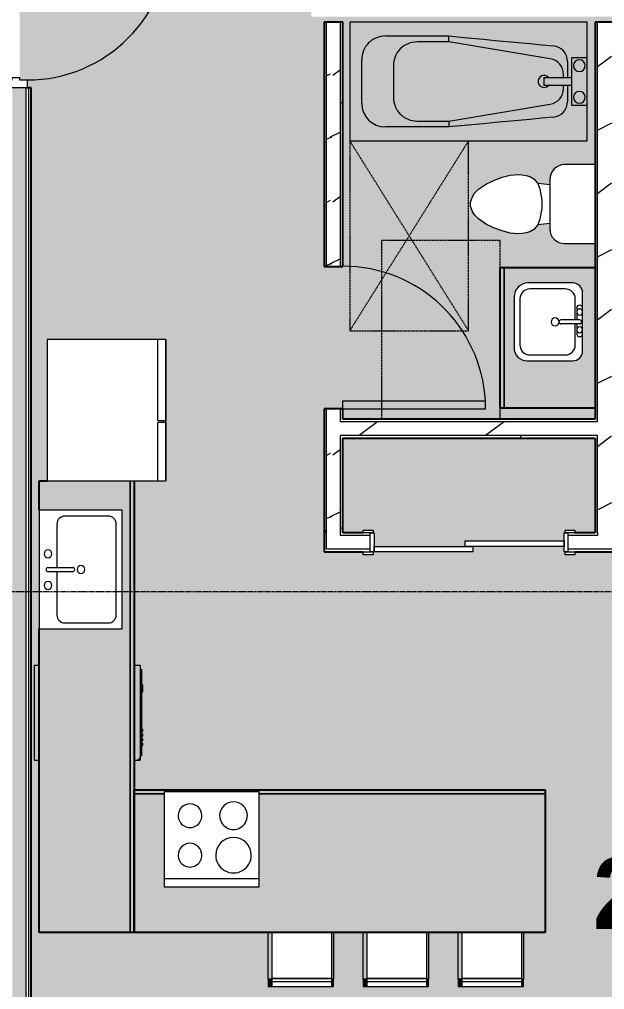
# Model space of a CAD drawing. Header units: inches. Extents: x -4501 to -113, y 9396 to 12816.
# Drawn here: x -2445.9 to -2298, y 11434.1 to 11679.3 of the extents above; entities that cross this region are included whole.
import ezdxf

# ---------------------------------------------------------------- set-up
doc = ezdxf.new("R2010")
doc.units = ezdxf.units.IN
doc.header["$MEASUREMENT"] = 0
doc.linetypes.add('Grid Line 1_2_', pattern=[0.875, 0.5, -0.125, 0.125, -0.125])
doc.linetypes.add('Hidden 1_8_', pattern=[0.1875, 0.125, -0.0625])
for name, color, linetype, lineweight in [('0-1', 7, 'Continuous', 5), ('0-3', 7, 'Continuous', 9), ('A-AREA-IDEN', 2, 'Continuous', 9), ('A-AREA-PATT-5', 254, 'Continuous', 9), ('A-DETL-HDLN-1', 7, 'Hidden 1_8_', 9), ('A-DOOR', 31, 'Continuous', 9), ('A-DOOR-3', 7, 'Continuous', 9), ('A-DOOR-4', 90, 'Continuous', 13), ('A-DOOR-6', 31, 'Continuous', 13), ('A-DOOR-FRAM', 31, 'Continuous', 13), ('A-DOOR-FRAM-2', 90, 'Continuous', 13), ('A-WALL', 113, 'Continuous', 9), ('A-WALL-3', 250, 'Continuous', 25), ('A-WALL-4', 7, 'Continuous', 9), ('A-WALL-PATT-1', 7, 'Continuous', 9), ('A-WALL-PATT-2', 8, 'Continuous', 9), ('A-WALL-PATT-3', 111, 'Continuous', 9), ('I-FURN-2', 7, 'Continuous', 9), ('I-FURN-3', 254, 'Continuous', 9), ('I-WALL-1', 2, 'Continuous', 25), ('P-SANR-FIXT-1', 7, 'Continuous', 9), ('P-SANR-FIXT-3', 8, 'Continuous', 9), ('Q-CASE-1', 254, 'Continuous', 9), ('Q-CASE-2', 250, 'Continuous', 25), ('Q-CASE-3', 7, 'Continuous', 9), ('Q-SPCQ-1', 7, 'Continuous', 9), ('Q-SPCQ-2', 8, 'Continuous', 9), ('S-GRID-1', 1, 'Grid Line 1_2_', 9)]:
    doc.layers.add(name, color=color, linetype=linetype, lineweight=lineweight)
doc.styles.add('Century Gothic_B', font='GOTHICB.TTF', dxfattribs={"height": 18})
pattern_1 = [(0, (0, 0), (61.44, 15.36), [2.534, -43.546, 2.534, -43.546, -245.76]), (0, (0, 0), (61.44, 15.36), [-92.16, 2.534, -89.626, 2.534, -43.546, -107.52]), (0, (0, 0), (61.44, 15.36), [-230.4, 2.534, -28.186, 2.534, -74.266]), (120, (23.04, 7.68), (-44.02215, 45.5286), [2.534, -43.546, 2.534, -43.546, -245.76]), (120, (23.04, 7.68), (-44.02215, 45.5286), [-92.16, 2.534, -89.626, 2.534, -43.546, -107.52]), (120, (23.04, 7.68), (-44.02215, 45.5286), [-230.4, 2.534, -28.186, 2.534, -74.266]), (240, (30.72, 38.4), (-17.41785, -60.8886), [2.534, -43.546, 2.534, -43.546, -245.76]), (240, (30.72, 38.4), (-17.41785, -60.8886), [-92.16, 2.534, -89.626, 2.534, -43.546, -107.52]), (240, (30.72, 38.4), (-17.41785, -60.8886), [-230.4, 2.534, -28.186, 2.534, -74.266])]
pattern_2 = [(216.87, (12.795, 31.987), (95.9612857, 63.9749714), [15.994, -143.942]), (206.565, (31.987, 22.391), (-31.986981, -31.986924), [35.763, -35.763]), (198.435, (31.987, 6.397), (-63.974746, -31.987128), [20.231, -80.922])]

# ---------------------------------------------------------------- blocks, each defined once
blk = doc.blocks.new('Single-Flush - 36_ x 84_-1372839-FLOOR PLAN - 1ST FLOOR')
at = {"layer": 'A-DOOR-3'}
blk.add_arc((18, 2.37), 36.07, 93.1789, 180, dxfattribs=at)
at = {"layer": 'A-DOOR-4'}
for p, q in [((16, 2.37), (16, 38.39)), ((18, 38.39), (16, 38.39)), ((18, 2.37), (18, 38.39)), ((18, 2.37), (16, 2.37))]:
    blk.add_line(p, q, dxfattribs=at)
blk = doc.blocks.new('OD_CW_Base Cabinet - OD_CW_Base Cabinet-1413929-FLOOR PLAN - 1ST FLOOR')
at = {"layer": 'Q-CASE-1'}
for points in [[(96.32, 11), (104.6, 11), (104.6, 12), (0.74, 12), (0.74, 11), (8.36, 11), (8.36, 11.5), (32.36, 11.5), (32.36, 11), (38.04, 11)], [(0.74, -24), (104.6, -24), (104.6, 11), (32.36, 11), (32.36, -12.5), (8.36, -12.5), (8.36, 11), (0.74, 11), (0.74, -0.99)]]:
    blk.add_hatch(color=256, dxfattribs=at).paths.add_polyline_path(points, flags=0)
at = {"layer": 'Q-CASE-2'}
for p, q in [((0.74, -24), (0.74, 12)), ((0.74, 12), (104.6, 12)), ((104.6, 12), (104.6, -24)), ((104.6, -24), (0.74, -24))]:
    blk.add_line(p, q, dxfattribs=at)
at = {"layer": 'Q-CASE-3'}
for p, q in [((0.74, 11), (0.74, 12)), ((0.74, 12), (104.6, 12)), ((8.36, 11), (0.74, 11)), ((0.74, -24), (0.74, 11)), ((0.74, 11), (8.36, 11)), ((104.6, 11), (32.36, 11)), ((32.36, 11), (104.6, 11)), ((104.6, 12), (104.6, 11)), ((104.6, 11), (104.6, -24)), ((104.6, -24), (0.74, -24))]:
    blk.add_line(p, q, dxfattribs=at)
blk = doc.blocks.new('Bar_Stool_6722_1_ - Bar_Stool_6722_1_-1229311-FLOOR PLAN - 1ST FLOOR')
at = {"layer": 'I-FURN-3'}
for points in [[(1, 1.78), (1, 13.66), (0, 13.66), (0, 1.78)], [(16.5, 1.78), (16.5, 13.66), (16, 13.66), (16, 1.78)], [(0, 0.98), (1, 0.98), (1, 1.78), (0, 1.78), (0, 1.24)], [(1, 0), (1, 0.98), (0, 0.92), (0, 0)], [(16, 0.98), (16.5, 0.98), (16.5, 1.78), (16, 1.73), (16, 1.24)], [(16, 0), (16.5, 0), (16.5, 0.98), (16, 0.94), (16, 0.3)]]:
    blk.add_hatch(color=256, dxfattribs=at).paths.add_polyline_path(points, flags=0)
at = {"layer": 'I-FURN-2'}
for p, q in [((0, 1.78), (0, 13.66)), ((1, 2.03), (1, 13.66)), ((16, 13.66), (16, 2.03)), ((16.5, 13.66), (16.5, 1.78)), ((1, 1.78), (0, 1.78)), ((0, 1.78), (0, 0.98)), ((1, 0.98), (0, 0.98)), ((0, 0.98), (0, 0)), ((1, 1.91), (1, 2.03)), ((16, 2.03), (1, 2.03)), ((1, 1.24), (1, 1.91)), ((16, 1.91), (1, 1.91)), ((1, 0), (1, 1.24)), ((1, 1.24), (16, 1.24)), ((16, 2.03), (16, 1.91)), ((16, 1.91), (16, 1.24)), ((16.5, 1.78), (16, 1.78)), ((16, 1.24), (16, 0)), ((16.5, 0.98), (16, 0.98)), ((16.5, 0.98), (16.5, 1.78)), ((16.5, 0), (16.5, 0.98)), ((0, 0), (1, 0)), ((1, 0), (16, 0)), ((16, 0), (16.5, 0))]:
    blk.add_line(p, q, dxfattribs=at)
blk = doc.blocks.new('Sink Kitchen-Single - 30_ x 21_-366345-FLOOR PLAN - 1ST FLOOR')
at = {"layer": 'P-SANR-FIXT-1'}
for p, q in [((15.62, 10.59), (-14.38, 10.59)), ((-14.38, 10.59), (-14.38, -10.41)), ((15.62, -10.41), (15.62, 10.59)), ((0.12, 8.34), (0.12, 2.09)), ((1.12, 8.34), (1.12, 2.09)), ((0.12, 6.09), (-10.88, 6.09)), ((12.12, 6.09), (1.12, 6.09)), ((-12.88, 4.09), (-12.88, -6.91)), ((14.12, -6.91), (14.12, 4.09)), ((-10.88, -8.91), (12.12, -8.91)), ((-14.38, -10.41), (15.62, -10.41))]:
    blk.add_line(p, q, dxfattribs=at)
for centre, radius, start, end in [((-3.38, 8.34), 1, 360, 180), ((-3.38, 8.34), 1, 180, 0), ((0.62, 8.34), 0.5, 360, 180), ((4.62, 8.34), 1, 360, 180), ((4.62, 8.34), 1, 180, 360), ((-10.88, 4.09), 2, 90, 180), ((12.12, 4.09), 2, 360, 90), ((0.62, 0), 1, 360, 180), ((0.62, 2.09), 0.5, 180, 0), ((0.62, 0), 1, 180, 0), ((-10.88, -6.91), 2, 180, 270), ((12.12, -6.91), 2, 270, 0)]:
    blk.add_arc(centre, radius, start, end, dxfattribs=at)
blk = doc.blocks.new('Refrigerator_-_Side-by-Side_6047 - 36_ X 30_-345559-FLOOR PLAN - 1ST FLOOR')
at = {"layer": 'Q-SPCQ-1'}
for p, q in [((17.87, 14.42), (-17.88, 14.42)), ((-17.88, 14.42), (-17.88, -15.58)), ((17.87, -15.58), (17.87, 14.42)), ((-17.88, -13.58), (-3.13, -13.58)), ((-17.88, -13.58), (-17.88, -15.58)), ((-3.13, -15.58), (-3.13, -13.58)), ((-2.63, -13.58), (17.87, -13.58)), ((-2.63, -13.58), (-2.63, -15.58)), ((17.87, -15.58), (17.87, -13.58)), ((-17.88, -15.58), (17.87, -15.58)), ((-3.13, -15.58), (-17.88, -15.58)), ((17.87, -15.58), (-2.63, -15.58))]:
    blk.add_line(p, q, dxfattribs=at)
blk = doc.blocks.new('Range - 24_ x 24_-1352610-FLOOR PLAN - 1ST FLOOR')
at = {"layer": 'Q-SPCQ-1'}
for p, q in [((24, 24), (0, 24)), ((0, 24), (0, 0)), ((24, 0), (24, 24)), ((0, 22), (24, 22)), ((0, 0), (24, 0))]:
    blk.add_line(p, q, dxfattribs=at)
for centre, radius, start, end in [((6.5, 16), 4.5, 360, 180), ((17.5, 16), 3, 360, 180), ((6.5, 16), 4.5, 180, 0), ((17.5, 16), 3, 180, 0), ((6.5, 6), 3.5, 360, 180), ((17.5, 6), 3, 360, 180), ((6.5, 6), 3.5, 180, 0), ((17.5, 6), 3, 180, 0)]:
    blk.add_arc(centre, radius, start, end, dxfattribs=at)
blk = doc.blocks.new('OD_CW_Base Cabinet - OD_CW_Base Cabinet-1441735-FLOOR PLAN - 1ST FLOOR')
at = {"layer": 'Q-CASE-1'}
for points in [[(114.87, -1), (114.87, 0), (0.74, 0), (0.74, -1), (91.86, -1)], [(114.87, -24), (114.87, -1), (0.74, -1), (0.74, -24), (8.17, -24), (8.17, -3), (38.17, -3), (38.17, -24), (48.8, -24)]]:
    blk.add_hatch(color=256, dxfattribs=at).paths.add_polyline_path(points, flags=0)
at = {"layer": 'Q-CASE-2'}
for p, q in [((0.74, 0), (114.87, 0)), ((114.87, 0), (114.87, -24)), ((0.74, -24), (0.74, -22)), ((8.17, -24), (0.74, -24)), ((114.87, -24), (38.17, -24))]:
    blk.add_line(p, q, dxfattribs=at)
at = {"layer": 'Q-CASE-3'}
for p, q in [((0.74, 0), (114.87, 0)), ((114.87, -1), (0.74, -1)), ((0.74, -1), (114.87, -1)), ((114.87, 0), (114.87, -1)), ((114.87, -1), (114.87, -24)), ((0.74, -24), (0.74, -22)), ((8.17, -24), (0.74, -24)), ((114.87, -24), (38.17, -24))]:
    blk.add_line(p, q, dxfattribs=at)
blk = doc.blocks.new('FOLDING_SLIDING CLOSET - 48_ x 80_-1372841-FLOOR PLAN - 1ST FLOOR')
at = {"layer": 'A-DOOR-3'}
for p, q in [((-26.75, 3.25), (-24.25, 3.25)), ((-26.75, 2.5), (-26.75, 3.25)), ((-24.25, 2.5), (-26.75, 2.5)), ((-24.25, 3.25), (-24.25, 2.5)), ((24.25, 3.25), (26.75, 3.25)), ((24.25, 2.5), (24.25, 3.25)), ((26.75, 2.5), (24.25, 2.5)), ((26.75, 3.25), (26.75, 2.5)), ((-26.75, -2.25), (-24.25, -2.25)), ((-26.75, -3), (-26.75, -2.25)), ((-24.25, -2.25), (-24.25, -3)), ((24.25, -2.25), (26.75, -2.25)), ((24.25, -3), (24.25, -2.25)), ((26.75, -2.25), (26.75, -3)), ((-24.25, -3), (-26.75, -3)), ((26.75, -3), (24.25, -3))]:
    blk.add_line(p, q, dxfattribs=at)
at = {"layer": 'A-DOOR-4'}
for p, q in [((-1, 0.5), (24, 0.5)), ((-1, -0.88), (-1, 0.5)), ((24, 0.5), (24, -0.88)), ((-24, -0.88), (1, -0.88)), ((-24, -2.25), (-24, -0.88)), ((1, -2.25), (-24, -2.25)), ((24, -0.88), (-1, -0.88)), ((1, -0.88), (1, -2.25))]:
    blk.add_line(p, q, dxfattribs=at)
at = {"layer": 'A-DOOR-FRAM-2'}
for p, q in [((-25, 2.5), (-24, 2.5)), ((-25, -2.25), (-25, 2.5)), ((-24, 2.5), (-24, -2.25)), ((24, 2.5), (25, 2.5)), ((24, -2.25), (24, 2.5)), ((25, 2.5), (25, -2.25)), ((-24, -2.25), (-25, -2.25)), ((25, -2.25), (24, -2.25))]:
    blk.add_line(p, q, dxfattribs=at)
blk = doc.blocks.new('M_Sink Vanity-Square - 500 x 440mm-1352614-FLOOR PLAN - 1ST FLOOR')
at = {"layer": 'P-SANR-FIXT-1'}
for p, q in [((7.96, 7.09), (-6.72, 7.09)), ((7.96, 7.09), (-6.72, 7.09)), ((0.12, 5.22), (-5.22, 5.22)), ((3.62, 7.09), (-2.88, 7.09)), ((-2.88, 5.59), (0.12, 5.59)), ((0.12, 6.33), (0.12, 1.59)), ((1.12, 6.33), (1.12, 1.59)), ((1.12, 5.59), (3.62, 5.59)), ((6.46, 5.22), (1.12, 5.22)), ((-9.22, 4.59), (-9.22, -6.73)), ((-9.22, 4.59), (-9.22, -6.73)), ((-7.72, 2.72), (-7.72, -6.23)), ((8.96, -6.23), (8.96, 2.72)), ((10.46, -6.91), (10.46, 4.59)), ((10.46, -6.91), (10.46, 4.59)), ((-5.22, -8.73), (6.46, -8.73)), ((-5.72, -10.23), (7.14, -10.23)), ((-5.72, -10.23), (7.14, -10.23))]:
    blk.add_line(p, q, dxfattribs=at)
for centre, radius, start, end in [((-6.72, 4.59), 2.5, 90, 180), ((-6.72, 4.59), 2.5, 90, 180), ((-5.22, 2.72), 2.5, 90, 180), ((-2.88, 6.34), 0.75, 90, 270), ((-1.88, 6.34), 0.75, 360, 180), ((-1.88, 6.34), 0.75, 180, 0), ((0.62, 6.33), 0.5, 360, 180), ((2.62, 6.34), 0.75, 360, 180), ((2.62, 6.34), 0.75, 180, 360), ((3.62, 6.34), 0.75, 270, 90), ((6.46, 2.72), 2.5, 0, 90), ((7.96, 4.59), 2.5, 0, 90), ((7.96, 4.59), 2.5, 360, 90), ((0.62, 0.13), 1, 360, 180), ((0.62, 0.13), 1, 180, 0), ((0.62, 1.59), 0.5, 180, 0), ((-5.72, -6.73), 3.5, 180, 270), ((-5.72, -6.73), 3.5, 180, 270), ((-5.22, -6.23), 2.5, 180, 270), ((6.46, -6.23), 2.5, 270, 0), ((7.14, -6.91), 3.32, 270, 360), ((7.14, -6.91), 3.32, 270, 0)]:
    blk.add_arc(centre, radius, start, end, dxfattribs=at)
blk = doc.blocks.new('Toilet-Domestic-3D - Toilet-Domestic-3D-1372870-FLOOR PLAN - 1ST FLOOR')
at = {"layer": 'P-SANR-FIXT-1'}
for p, q in [((-5.13, 8), (-3.74, 10)), ((-3.74, 10), (-2.74, 11)), ((-2.74, 11), (-1.87, 11.5)), ((-1.87, 11.5), (-0.5, 12)), ((-0.5, 12), (0.5, 12)), ((0.5, 12), (1.87, 11.5)), ((1.87, 11.5), (2.74, 11)), ((2.74, 11), (3.74, 10)), ((3.74, 10), (5.13, 8)), ((-6.06, 6), (-5.13, 8)), ((5.13, 8), (6.06, 6)), ((-6.79, 4), (-6.06, 6)), ((6.06, 6), (6.79, 4)), ((-7.33, 1.99), (-6.79, 4)), ((6.79, 4), (7.33, 1.99)), ((-7.5, 0), (-7.33, 1.99)), ((7.33, 1.99), (7.5, 0)), ((-7.41, -1), (-7.5, 0)), ((-7.24, -2), (-7.41, -1)), ((-6.97, -3), (-7.24, -2)), ((7.24, -2), (6.97, -3)), ((7.41, -1), (7.24, -2)), ((7.5, 0), (7.41, -1)), ((-6.4, -4), (-6.97, -3)), ((-5.21, -5), (-6.4, -4)), ((6.4, -4), (5.21, -5)), ((6.97, -3), (6.4, -4)), ((-3.84, -5.5), (-5.21, -5)), ((-4.86, -8.02), (-5.21, -5)), ((-1, -6), (-3.84, -5.5)), ((1, -6), (-1, -6)), ((3.84, -5.5), (1, -6)), ((5.21, -5), (3.84, -5.5)), ((4.86, -8.02), (5.21, -5)), ((6.25, -8.02), (-6.25, -8.02)), ((-9.98, -11.75), (-9.98, -19.48)), ((9.98, -19.48), (9.98, -11.75))]:
    blk.add_line(p, q, dxfattribs=at)
for centre, start, end in [((-6.25, -11.75), 90, 180), ((6.25, -11.75), 0, 90)]:
    blk.add_arc(centre, 3.73, start, end, dxfattribs=at)
blk = doc.blocks.new('OD_CW_Base Cabinet - OD_CW_Base Cabinet-1440575-FLOOR PLAN - 1ST FLOOR')
at = {"layer": 'Q-CASE-1'}
blk.add_hatch(color=256, dxfattribs=at).paths.add_polyline_path([(0.74, -1), (36.34, -1), (36.34, 0), (0.74, 0)], flags=0)
h = blk.add_hatch(color=256, dxfattribs=at)
h.paths.add_polyline_path([(0.74, -1), (0.74, -24), (36.34, -24), (36.34, -1), (20.43, -1)], flags=0)
h.paths.add_polyline_path([(12.71, -6.82), (12.83, -5.96), (13.16, -5.16), (13.69, -4.47), (14.37, -3.94), (15.21, -3.61), (16.03, -3.5), (28.9, -3.5), (29.9, -3.66), (30.65, -3.97), (31.37, -4.53), (31.93, -5.25), (32.28, -6.09), (32.4, -7), (32.31, -18.97), (32.06, -19.57), (31.67, -20.09), (31.15, -20.49), (30.55, -20.74), (29.9, -20.82), (14.57, -20.74), (13.96, -20.49), (13.45, -20.09), (13.05, -19.57), (12.8, -18.97), (12.71, -18.32)], flags=0)
at = {"layer": 'Q-CASE-2'}
for p, q in [((0.74, -24), (0.74, 0)), ((0.74, 0), (36.34, 0)), ((36.34, 0), (36.34, -24))]:
    blk.add_line(p, q, dxfattribs=at)
at = {"layer": 'Q-CASE-3'}
for p, q in [((0.74, -1), (0.74, 0)), ((0.74, 0), (36.34, 0)), ((36.34, -1), (0.74, -1)), ((0.74, -24), (0.74, -1)), ((0.74, -1), (36.34, -1)), ((36.34, 0), (36.34, -1)), ((36.34, -1), (36.34, -24))]:
    blk.add_line(p, q, dxfattribs=at)
blk = doc.blocks.new('Bath Tub - Maestro - 60_x30_-V47-FLOOR PLAN - 1ST FLOOR')
at = {"layer": 'P-SANR-FIXT-3'}
for points in [[(33.49, 0), (0, 0), (0, -9), (4, -9), (4, -14), (5, -14), (5.05, -9.3), (5.21, -8.67), (5.48, -8.06), (5.83, -7.51), (6.27, -7.03), (6.79, -6.62), (7.36, -6.31), (7.98, -6.09), (9.21, -5.92), (35, -3.5), (51, -3.5), (52.04, -3.59), (53.05, -3.86), (54, -4.3), (54.86, -4.9), (55.79, -5.92), (56.2, -6.5), (56.64, -7.45), (56.91, -8.46), (57, -9.5), (57, -20.5), (56.8, -22.05), (56.2, -23.5), (55.24, -24.74), (54, -25.7), (52.55, -26.3), (51, -26.5), (34.42, -26.45), (7.98, -23.91), (7.36, -23.69), (6.79, -23.38), (6.27, -22.97), (5.83, -22.49), (5.48, -21.94), (5.21, -21.33), (5.05, -20.7), (5, -20.04), (5, -16), (4, -16), (4, -21), (0, -21), (0, -30), (60, -30), (60, 0), (35, 0)], [(35, -3.5), (8.63, -5.97), (9.35, -9.26), (35, -5), (35, -3.77)], [(48.57, -3.5), (35, -3.5), (35, -5), (43, -5), (51, -3.5), (48.73, -3.5)], [(51, -3.5), (43, -5), (44.55, -5.2), (46.03, -5.83), (47.28, -6.81), (48.2, -8), (48.8, -9.5), (49, -11), (57, -9.5), (56.91, -8.46), (56.64, -7.45), (56.2, -6.5), (55.29, -5.34), (54.86, -4.9), (54, -4.3), (53.05, -3.86), (52.04, -3.59)], [(8.63, -5.97), (7.98, -6.09), (7.36, -6.31), (6.74, -6.66), (6.27, -7.03), (5.72, -7.68), (5.48, -8.06), (5.21, -8.67), (5.05, -9.3), (5.05, -10.13), (6, -13.2), (6.24, -11.83), (6.98, -10.59), (8.03, -9.72), (9.35, -9.26), (8.65, -6.09)], [(35, -5), (9.13, -9.33), (7.98, -9.76), (6.82, -10.83), (6.24, -11.83), (6, -13.2), (6, -14), (10.94, -14), (10.94, -16), (6, -16), (6, -16.8), (6.24, -18.17), (6.98, -19.41), (8.03, -20.28), (9.35, -20.74), (35, -25), (43, -25), (44.55, -24.8), (46, -24.2), (47.24, -23.24), (48.2, -22), (48.8, -20.55), (49, -19), (49, -11), (48.8, -9.45), (48.06, -7.82), (47.24, -6.76), (46, -5.8), (44.55, -5.2), (43, -5)], [(57, -9.5), (49, -11), (49, -19), (57, -20.5), (57, -10.25)], [(10.94, -14), (4, -14), (4, -16), (10.94, -16)], [(6, -16.8), (5, -20.04), (5.06, -20.74), (5.24, -21.4), (5.72, -22.32), (5.87, -22.53), (6.33, -23.02), (6.79, -23.38), (7.36, -23.69), (8, -23.92), (8.63, -24.03), (9.35, -20.74), (8.03, -20.28), (6.95, -19.38), (6.24, -18.17), (6.12, -17.49)], [(49, -19), (48.8, -20.55), (48.06, -22.18), (47.24, -23.24), (46, -24.2), (44.55, -24.8), (43, -25), (51, -26.5), (52.55, -26.3), (54, -25.7), (55.42, -24.51), (56.24, -23.4), (56.8, -22.05), (57, -20.5), (50.46, -19.27)], [(9.35, -20.74), (8.63, -24.03), (35, -26.5), (35, -25), (11.56, -21.11)], [(35, -25), (35, -26.5), (51, -26.5), (43, -25)]]:
    blk.add_hatch(color=256, dxfattribs=at).paths.add_polyline_path(points, flags=0)
h = blk.add_hatch(color=256, dxfattribs=at)
h.paths.add_polyline_path([(0.55, -9), (0, -9), (0, -21), (4, -21), (4, -9), (0.94, -9)], flags=0)
h.paths.add_polyline_path([(2, -9.5), (2.39, -9.55), (2.75, -9.7), (3.06, -9.94), (3.3, -10.25), (3.45, -10.61), (3.5, -11), (3.33, -11.67), (3.3, -11.75), (3.06, -12.06), (2.75, -12.3), (2.39, -12.45), (2, -12.5), (1.61, -12.45), (1.25, -12.3), (0.94, -12.06), (0.7, -11.75), (0.55, -11.39), (0.5, -11), (0.55, -10.61), (0.7, -10.25), (0.94, -9.94), (1.25, -9.7), (1.61, -9.55)], flags=0)
h.paths.add_polyline_path([(2, -17.5), (2.39, -17.55), (3.02, -17.91), (3.06, -17.94), (3.3, -18.25), (3.45, -18.61), (3.5, -19), (3.43, -19.44), (3.3, -19.75), (3.06, -20.06), (2.75, -20.3), (2.38, -20.45), (2, -20.5), (1.61, -20.45), (1.25, -20.3), (0.94, -20.06), (0.7, -19.75), (0.55, -19.39), (0.5, -19), (0.55, -18.61), (0.7, -18.25), (0.94, -17.94), (1.25, -17.7), (1.61, -17.55)], flags=0)
h = blk.add_hatch(color=256, dxfattribs=at)
h.paths.add_polyline_path([(2, -9.5), (1.61, -9.55), (1.25, -9.7), (0.94, -9.94), (0.7, -10.25), (0.55, -10.61), (0.5, -11), (0.55, -11.39), (0.7, -11.75), (0.94, -12.06), (1.25, -12.3), (1.61, -12.45), (2, -12.5), (2.39, -12.45), (2.75, -12.3), (3.06, -12.06), (3.33, -11.67), (3.45, -11.39), (3.5, -11), (3.45, -10.61), (3.3, -10.25), (3.06, -9.94), (2.75, -9.7), (2.39, -9.55)], flags=0)
h.paths.add_polyline_path([(2, -17.5), (1.61, -17.55), (1.25, -17.7), (0.94, -17.94), (0.7, -18.25), (0.55, -18.61), (0.5, -19), (0.55, -19.39), (0.7, -19.75), (0.94, -20.06), (1.25, -20.3), (1.61, -20.45), (2, -20.5), (2.39, -20.45), (2.75, -20.3), (3.06, -20.06), (3.43, -19.44), (3.45, -19.39), (3.5, -19), (3.45, -18.61), (3.3, -18.25), (3.02, -17.91), (2.75, -17.7), (2.39, -17.55)], flags=0)
h = blk.add_hatch(color=256, dxfattribs=at)
h.paths.add_polyline_path([(5, -9.96), (5.05, -14), (6, -14), (5.92, -12.94), (5.05, -10.13)], flags=0)
h.paths.add_polyline_path([(5.05, -16), (5, -16), (5.05, -19.87), (6, -16.68), (6, -16), (5.32, -16)], flags=0)
at = {"layer": 'P-SANR-FIXT-1'}
for p, q in [((60, 0), (0, 0)), ((0, 0), (0, -9)), ((60, -30), (60, 0)), ((35, -3.5), (51, -3.5)), ((35, -5), (35, -3.5)), ((35, -5), (9.35, -9.26)), ((43, -5), (35, -5)), ((4, -9), (0, -9)), ((0, -9), (0, -21)), ((4, -14), (4, -9)), ((57, -9.5), (57, -20.5)), ((5, -14), (5, -9.96)), ((49, -19), (49, -11)), ((4, -16), (4, -14)), ((4, -14), (10.94, -14)), ((6, -13.2), (6, -14)), ((10.94, -16), (10.94, -14)), ((4, -21), (4, -16)), ((10.94, -16), (4, -16)), ((5, -20.04), (5, -16)), ((6, -16), (6, -16.8)), ((0, -21), (0, -30)), ((0, -21), (4, -21)), ((9.35, -20.74), (35, -25)), ((35, -25), (35, -26.5)), ((35, -25), (43, -25)), ((51, -26.5), (35, -26.5)), ((0, -30), (60, -30))]:
    blk.add_line(p, q, dxfattribs=at)
at = {"layer": 'P-SANR-FIXT-1', "flags": 128}
for points in [[(8.63, -5.97), (11.56, -5.7), (14.49, -5.42), (17.42, -5.15), (20.35, -4.87), (23.28, -4.6), (26.21, -4.32), (29.14, -4.05), (32.07, -3.77), (35, -3.5)], [(35, -26.5), (32.07, -26.23), (29.14, -25.95), (26.21, -25.68), (23.28, -25.4), (20.35, -25.13), (17.42, -24.85), (14.49, -24.58), (11.56, -24.3), (8.63, -24.03)]]:
    blk.add_lwpolyline(points, dxfattribs=at)
at = {"layer": 'P-SANR-FIXT-1'}
for centre, radius, start, end in [((51, -9.5), 6, 0, 90), ((9, -9.96), 4, 95.3558, 180), ((43, -11), 6, 360, 90), ((2, -11), 1.5, 0, 180), ((10, -13.2), 4, 99.4223, 180), ((2, -11), 1.5, 180, 360), ((10.94, -15), 1.5, 0, 135), ((10, -16.8), 4, 180, 260.5777), ((10.94, -15), 1.5, 225, 360), ((2, -19), 1.5, 0, 180), ((2, -19), 1.5, 180, 360), ((43, -19), 6, 270, 0), ((9, -20.04), 4, 180, 264.6442), ((51, -20.5), 6, 270, 0)]:
    blk.add_arc(centre, radius, start, end, dxfattribs=at)
blk = doc.blocks.new('Dishwasher_15404 - 34_ counter-V53-FLOOR PLAN - 1ST FLOOR')
at = {"layer": 'Q-SPCQ-2'}
h = blk.add_hatch(color=256, dxfattribs=at)
h.paths.add_polyline_path([(0, -24), (1.25, -24), (1.25, 0), (0, 0), (0, -1.42)], flags=0)
h.paths.add_polyline_path([(25.8, -24), (26.34, -23.86), (26.73, -23.46), (26.87, -22.91), (26.87, -0.2), (26.68, 0), (25.25, 0), (25.25, -24)], flags=0)
for points in [[(27.12, -22.91), (27.12, -1.09), (26.87, -1.09), (26.87, -22.91)], [(27.37, -5.81), (27.37, -4.96), (27.12, -4.96), (27.12, -5.81)], [(27.37, -6.66), (27.37, -5.81), (27.12, -5.81), (27.12, -6.66)], [(27.37, -16.74), (27.37, -16.15), (27.12, -16.15), (27.12, -16.74)], [(27.37, -17.92), (27.37, -17.33), (27.12, -17.33), (27.12, -17.92)], [(27.37, -19.1), (27.37, -18.51), (27.12, -18.51), (27.12, -19.1)], [(27.37, -20.28), (27.37, -19.69), (27.12, -19.69), (27.12, -20.28)], [(25.8, -24), (26.68, -24), (26.87, -23.69), (26.87, -22.95), (26.68, -23.53), (26.34, -23.86), (26.26, -23.88)]]:
    blk.add_hatch(color=256, dxfattribs=at).paths.add_polyline_path(points, flags=0)
at = {"layer": 'Q-SPCQ-1'}
for p, q in [((1.25, 0), (0, 0)), ((0, 0), (0, -24)), ((26.68, 0), (25.25, 0)), ((26.87, -22.93), (26.87, -0.2)), ((27.12, -1.09), (26.87, -1.09)), ((27.12, -1.09), (27.12, -22.91)), ((27.37, -4.82), (27.12, -4.82)), ((27.12, -6.79), (27.37, -6.79)), ((27.37, -4.96), (27.37, -5.81)), ((27.37, -5.81), (27.37, -6.66)), ((27.37, -16.15), (27.12, -16.15)), ((27.12, -16.74), (27.37, -16.74)), ((27.37, -16.15), (27.37, -16.74)), ((27.37, -17.33), (27.12, -17.33)), ((27.12, -17.92), (27.37, -17.92)), ((27.37, -18.51), (27.12, -18.51)), ((27.12, -19.1), (27.37, -19.1)), ((27.37, -17.33), (27.37, -17.92)), ((27.37, -18.51), (27.37, -19.1)), ((27.37, -19.69), (27.12, -19.69)), ((27.12, -20.28), (27.37, -20.28)), ((27.37, -19.69), (27.37, -20.28)), ((0, -24), (1.25, -24)), ((25.25, -24), (25.8, -24)), ((25.8, -24), (26.68, -24)), ((27.12, -22.91), (26.87, -22.91)), ((26.87, -23.8), (26.87, -22.95))]:
    blk.add_line(p, q, dxfattribs=at)
for centre, radius, start, end in [((26.68, -0.2), 0.197, 360, 90), ((26.68, -0.2), 0.197, 15, 75), ((25.8, -22.93), 1.07, 270, 0), ((26.68, -23.8), 0.197, 270, 0)]:
    blk.add_arc(centre, radius, start, end, dxfattribs=at)
blk = doc.blocks.new('1750 Ox - Unit Layouts_rvt-1-FLOOR PLAN - 1ST FLOOR')
at = {"layer": 'A-WALL-PATT-1'}
h = blk.add_hatch(dxfattribs=at)
h.set_pattern_fill('FP_2', color=256, style=0, pattern_type=2)
h.set_pattern_definition(pattern_1)
h.paths.add_polyline_path([(-2368.92, 11544.73), (-2368.3, 11544.73), (-2368.3, 11580.85), (-2368.92, 11580.85), (-2368.92, 11545.35)], flags=0)
h.paths.add_polyline_path([(-2368.92, 11616.85), (-2368.3, 11616.85), (-2368.3, 11678.61), (-2368.92, 11678.61), (-2368.92, 11643.77)], flags=0)
h = blk.add_hatch(dxfattribs=at)
h.set_pattern_fill('FP_2', color=256, style=0, pattern_type=2)
h.set_pattern_definition(pattern_1)
h.paths.add_polyline_path([(-2364.8, 11548.85), (-2364.17, 11548.85), (-2364.17, 11574.1), (-2364.8, 11574.1), (-2364.8, 11573.48)], flags=0)
h.paths.add_polyline_path([(-2364.8, 11577.6), (-2364.17, 11577.6), (-2364.17, 11580.85), (-2364.8, 11580.85), (-2364.8, 11578.23)], flags=0)
h.paths.add_polyline_path([(-2364.8, 11616.85), (-2364.17, 11616.85), (-2364.17, 11678.61), (-2364.8, 11678.61), (-2364.8, 11643.77)], flags=0)
h = blk.add_hatch(dxfattribs=at)
h.set_pattern_fill('FP_2', color=256, style=0, pattern_type=2)
h.set_pattern_definition(pattern_1)
h.paths.add_polyline_path([(-2364.17, 11573.48), (-2300.42, 11573.48), (-2300.42, 11574.1), (-2364.17, 11574.1)], flags=0)
h = blk.add_hatch(dxfattribs=at)
h.set_pattern_fill('FP_2', color=256, style=0, pattern_type=2)
h.set_pattern_definition(pattern_1)
h.paths.add_polyline_path([(-2231.67, 11544.73), (-2231.05, 11544.73), (-2231.05, 11545.35), (-2257.91, 11545.35), (-2257.91, 11544.73)], flags=0)
h.paths.add_polyline_path([(-2368.29, 11544.73), (-2357.3, 11544.73), (-2357.3, 11545.35), (-2368.3, 11545.35), (-2368.3, 11544.73)], flags=0)
h.paths.add_polyline_path([(-2307.3, 11544.73), (-2293.91, 11544.73), (-2293.91, 11545.35), (-2307.3, 11545.35)], flags=0)
h.paths.add_polyline_path([(-2227.55, 11544.73), (-2106.45, 11544.73), (-2106.45, 11545.35), (-2227.55, 11545.35), (-2227.55, 11544.9)], flags=0)
at = {"layer": 'A-WALL-PATT-2'}
h = blk.add_hatch(dxfattribs=at)
h.set_pattern_fill('FP_4', color=256, style=0, pattern_type=2)
h.set_pattern_definition(pattern_2)
h.paths.add_polyline_path([(-2368.3, 11545.35), (-2364.8, 11545.35), (-2364.8, 11580.85), (-2368.3, 11580.85), (-2368.3, 11574.1)], flags=0)
h.paths.add_polyline_path([(-2368.3, 11616.85), (-2364.8, 11616.85), (-2364.8, 11678.61), (-2368.3, 11678.61), (-2368.3, 11643.77)], flags=0)
h = blk.add_hatch(dxfattribs=at)
h.set_pattern_fill('FP_4', color=256, style=0, pattern_type=2)
h.set_pattern_definition(pattern_2)
h.paths.add_polyline_path([(-2296.3, 11548.85), (-2296.3, 11678.61), (-2299.8, 11678.61), (-2299.78, 11548.85), (-2296.31, 11548.85)], flags=0)
h = blk.add_hatch(dxfattribs=at)
h.set_pattern_fill('FP_4', color=256, style=0, pattern_type=2)
h.set_pattern_definition(pattern_2)
h.paths.add_polyline_path([(-2300.42, 11574.1), (-2299.8, 11574.1), (-2299.8, 11577.6), (-2364.8, 11577.6), (-2364.8, 11574.1), (-2321.34, 11574.1)], flags=0)
h = blk.add_hatch(dxfattribs=at)
h.set_pattern_fill('FP_4', color=256, style=0, pattern_type=2)
h.set_pattern_definition(pattern_2)
h.paths.add_polyline_path([(-2299.8, 11545.35), (-2293.91, 11545.35), (-2293.91, 11548.85), (-2307.3, 11548.85), (-2307.3, 11545.35)], flags=0)
h.paths.add_polyline_path([(-2364.8, 11545.35), (-2357.3, 11545.35), (-2357.3, 11548.85), (-2364.8, 11548.85), (-2364.8, 11545.41)], flags=0)
h.paths.add_polyline_path([(-2117.33, 11545.35), (-2105.82, 11545.35), (-2105.82, 11548.85), (-2257.91, 11548.85), (-2257.91, 11545.35), (-2146.47, 11545.35)], flags=0)
at = {"layer": 'A-DETL-HDLN-1'}
for p, q in [((-2362.42, 11648.61), (-2362.42, 11600.61)), ((-2332.42, 11600.61), (-2362.42, 11648.61)), ((-2332.42, 11648.61), (-2362.42, 11600.61)), ((-2332.42, 11600.61), (-2332.42, 11648.61)), ((-2354.42, 11623.43), (-2354.42, 11578.23)), ((-2324.42, 11623.43), (-2354.42, 11623.43)), ((-2324.42, 11616.61), (-2324.42, 11623.43)), ((-2362.42, 11600.61), (-2332.42, 11600.61)), ((-2324.42, 11578.23), (-2324.42, 11581.01))]:
    blk.add_line(p, q, dxfattribs=at)
at = {"layer": 'A-WALL-3'}
for p, q in [((-2368.92, 11678.61), (-2368.92, 11616.85)), ((-2364.17, 11678.61), (-2368.92, 11678.61)), ((-2364.17, 11616.85), (-2364.17, 11678.61)), ((-2300.42, 11678.61), (-2300.42, 11578.23)), ((-2295.67, 11678.61), (-2300.42, 11678.61)), ((-2368.92, 11616.85), (-2364.17, 11616.85)), ((-2368.92, 11580.85), (-2368.92, 11544.73)), ((-2364.17, 11580.85), (-2368.92, 11580.85)), ((-2364.17, 11578.23), (-2364.17, 11580.85)), ((-2300.42, 11578.23), (-2364.17, 11578.23)), ((-2364.17, 11549.48), (-2364.17, 11573.48)), ((-2364.17, 11573.48), (-2300.42, 11573.48)), ((-2300.42, 11573.48), (-2300.42, 11549.48)), ((-2359.05, 11549.48), (-2364.17, 11549.48)), ((-2300.42, 11549.48), (-2305.55, 11549.48)), ((-2368.92, 11544.73), (-2368.3, 11544.73)), ((-2368.3, 11544.73), (-2364.17, 11544.73)), ((-2364.17, 11544.73), (-2359.05, 11544.73)), ((-2305.55, 11544.73), (-2293.91, 11544.73))]:
    blk.add_line(p, q, dxfattribs=at)
at = {"layer": 'A-WALL-4'}
for p, q in [((-2368.3, 11616.85), (-2368.3, 11678.61)), ((-2364.8, 11616.85), (-2364.8, 11678.61)), ((-2299.8, 11577.6), (-2299.8, 11678.61)), ((-2368.3, 11545.35), (-2368.3, 11580.85)), ((-2364.8, 11577.6), (-2364.8, 11580.85)), ((-2364.17, 11577.6), (-2364.8, 11577.6)), ((-2300.42, 11577.6), (-2364.17, 11577.6)), ((-2299.8, 11577.6), (-2300.42, 11577.6)), ((-2364.8, 11548.85), (-2364.8, 11574.1)), ((-2364.17, 11574.1), (-2364.8, 11574.1)), ((-2300.42, 11574.1), (-2364.17, 11574.1)), ((-2299.8, 11574.1), (-2300.42, 11574.1)), ((-2299.8, 11549.48), (-2299.8, 11574.1)), ((-2364.17, 11548.85), (-2364.8, 11548.85)), ((-2357.3, 11548.85), (-2364.17, 11548.85)), ((-2299.8, 11548.85), (-2307.3, 11548.85)), ((-2299.8, 11549.48), (-2299.8, 11548.85)), ((-2364.8, 11545.35), (-2368.3, 11545.35)), ((-2364.17, 11545.35), (-2364.8, 11545.35)), ((-2357.3, 11545.35), (-2364.17, 11545.35)), ((-2293.91, 11545.35), (-2307.3, 11545.35))]:
    blk.add_line(p, q, dxfattribs=at)
at = {"layer": '0-3'}
for name, p, rotation in [('Bath Tub - Maestro - 60_x30_-V47-FLOOR PLAN - 1ST FLOOR', (-2302.42, 11648.61), 180), ('Toilet-Domestic-3D - Toilet-Domestic-3D-1372870-FLOOR PLAN - 1ST FLOOR', (-2319.9, 11632.61), 90.00000000000813), ('Single-Flush - 36_ x 84_-1372839-FLOOR PLAN - 1ST FLOOR', (-2366.55, 11598.85), 269.9999999999978), ('OD_CW_Base Cabinet - OD_CW_Base Cabinet-1440575-FLOOR PLAN - 1ST FLOOR', (-2324.42, 11580.28), 90.00000000000131), ('M_Sink Vanity-Square - 500 x 440mm-1352614-FLOOR PLAN - 1ST FLOOR', (-2310.69, 11603.45), 270.0000000000085), ('Refrigerator_-_Side-by-Side_6047 - 36_ X 30_-345559-FLOOR PLAN - 1ST FLOOR', (-2424.5, 11580.54), 89.99999999999478), ('OD_CW_Base Cabinet - OD_CW_Base Cabinet-1441735-FLOOR PLAN - 1ST FLOOR', (-2416.92, 11563.4), 269.9999999999956), ('Sink Kitchen-Single - 30_ x 21_-366345-FLOOR PLAN - 1ST FLOOR', (-2430.33, 11539.61), 89.99999999999653), ('Range - 24_ x 24_-1352610-FLOOR PLAN - 1ST FLOOR', (-2385.3, 11484.03), 180)]:
    blk.add_blockref(name, p, dxfattribs=dict(at, rotation=rotation))
for name, p in [('FOLDING_SLIDING CLOSET - 48_ x 80_-1372841-FLOOR PLAN - 1ST FLOOR', (-2332.3, 11546.98)), ('Dishwasher_15404 - 34_ counter-V53-FLOOR PLAN - 1ST FLOOR', (-2442.17, 11516.02)), ('OD_CW_Base Cabinet - OD_CW_Base Cabinet-1413929-FLOOR PLAN - 1ST FLOOR', (-2417.66, 11472.53)), ('Bar_Stool_6722_1_ - Bar_Stool_6722_1_-1229311-FLOOR PLAN - 1ST FLOOR', (-2383.04, 11434.87)), ('Bar_Stool_6722_1_ - Bar_Stool_6722_1_-1229311-FLOOR PLAN - 1ST FLOOR', (-2359.04, 11434.87)), ('Bar_Stool_6722_1_ - Bar_Stool_6722_1_-1229311-FLOOR PLAN - 1ST FLOOR', (-2335.04, 11434.87))]:
    blk.add_blockref(name, p, dxfattribs=at)
blk = doc.blocks.new('HOLLOW METAL - UNIT DOOR-1759294-FLOOR PLAN - 1ST FLOOR')
at = {"layer": 'A-DOOR'}
blk.add_arc((18, -2.25), 36, 180, 270, dxfattribs=at)
at = {"layer": 'A-DOOR-6'}
for p, q in [((16.25, -2.25), (18, -2.25)), ((16.25, -38.25), (16.25, -2.25)), ((18, -2.25), (18, -38.25)), ((18, -38.25), (16.25, -38.25))]:
    blk.add_line(p, q, dxfattribs=at)
at = {"layer": 'A-DOOR-FRAM'}
for p, q in [((-20, 3.5), (-18, 3.5)), ((-20, -2.25), (-20, 3.5)), ((-18, 3.5), (-18, 1.5625)), ((18, 3.5), (20, 3.5)), ((18, 1.5625), (18, 3.5)), ((20, 3.5), (20, -2.25)), ((-18, 1.5625), (-17.375, 1.5625)), ((-17.375, 1.5625), (-17.375, -0.3125)), ((17.375, 1.5625), (18, 1.5625)), ((17.375, -0.3125), (17.375, 1.5625)), ((-18, -2.25), (-20, -2.25)), ((-18, -0.3125), (-18, -2.25)), ((-17.375, -0.3125), (-18, -0.3125)), ((18, -0.3125), (17.375, -0.3125)), ((18, -2.25), (18, -0.3125)), ((20, -2.25), (18, -2.25))]:
    blk.add_line(p, q, dxfattribs=at)

msp = doc.modelspace()

# ---------------------------------------------------------------- hatches: boundary and pattern name
at = {"layer": 'A-AREA-PATT-5'}
h = msp.add_hatch(color=256, dxfattribs=at)
h.paths.add_polyline_path([(-2443.9237, 11699.9894), (-2407.9237, 11699.9894), (-2407.9237, 11698.2394), (-2443.9237, 11698.2394)], flags=0)
h.paths.add_polyline_path([(-2378.7987, 11285.9144), (-2277.0598, 11285.9144), (-2277.0598, 11482.7283), (-2268.6848, 11482.7283), (-2268.6848, 11477.9783), (-2272.3098, 11477.9783), (-2272.3098, 11285.9144), (-2106.4487, 11285.9144), (-2106.4487, 11443.2283), (-2142.6737, 11443.2283), (-2142.6737, 11442.4783), (-2145.1737, 11442.4783), (-2145.1737, 11443.2283), (-2145.4237, 11443.2283), (-2145.4237, 11444.6033), (-2174.4237, 11444.6033), (-2174.4237, 11443.2283), (-2205.6737, 11443.1669), (-2205.6737, 11442.4783), (-2208.1737, 11442.4783), (-2208.1737, 11443.2283), (-2214.6848, 11443.2283), (-2214.6848, 11477.9783), (-2232.6848, 11477.9783), (-2232.6848, 11482.7283), (-2231.6737, 11482.7283), (-2231.6737, 11508.1033), (-2226.9237, 11508.1033), (-2226.9237, 11506.7283), (-2167.5487, 11506.7283), (-2167.5487, 11482.7283), (-2161.525, 11482.7283), (-2161.525, 11490.4545), (-2161.398, 11491.4189), (-2161.0257, 11492.3176), (-2160.4336, 11493.0894), (-2159.6618, 11493.6815), (-2158.7632, 11494.0538), (-2157.1705, 11494.1807), (-2156.4104, 11494.1807), (-2156.7581, 11497.2045), (-2157.9499, 11498.2045), (-2158.5166, 11499.2045), (-2158.8744, 11500.714), (-2159.0487, 11502.2045), (-2158.8744, 11504.1969), (-2158.3365, 11506.2045), (-2157.6085, 11508.2045), (-2156.6759, 11510.2045), (-2155.2885, 11512.2045), (-2154.2885, 11513.2045), (-2153.4225, 11513.7045), (-2152.0487, 11514.2045), (-2151.0487, 11514.2045), (-2149.675, 11513.7045), (-2148.809, 11513.2045), (-2147.809, 11512.2045), (-2146.4215, 11510.2045), (-2145.4889, 11508.2045), (-2144.761, 11506.2045), (-2144.223, 11504.1969), (-2144.0487, 11502.2045), (-2144.223, 11500.714), (-2144.3129, 11500.2045), (-2144.5808, 11499.2045), (-2145.1476, 11498.2045), (-2146.3394, 11497.2045), (-2146.6871, 11494.1807), (-2145.2987, 11494.1807), (-2144.3343, 11494.0538), (-2143.4356, 11493.6815), (-2142.6484, 11493.0691), (-2142.0717, 11492.3176), (-2141.6995, 11491.4189), (-2141.5725, 11490.4545), (-2141.5725, 11482.7283), (-2106.4487, 11482.7283), (-2106.4487, 11484.7283), (-2135.5487, 11484.7283), (-2135.5487, 11544.7283), (-2226.9237, 11544.7283), (-2226.9237, 11544.1033), (-2231.6737, 11544.1033), (-2231.6737, 11544.7283), (-2257.9126, 11544.7283), (-2257.9126, 11549.4783), (-2106.4487, 11549.4783), (-2106.4487, 11679.9894), (-2372.1737, 11679.9894), (-2372.1737, 11702.1894), (-2442.9237, 11702.1894), (-2442.9237, 11701.9894), (-2443.9237, 11701.9894), (-2443.9237, 11699.9894), (-2445.8612, 11699.9894), (-2445.8612, 11663.9894), (-2443.9237, 11663.9894), (-2443.9237, 11661.9894), (-2442.9237, 11661.9894), (-2442.9237, 11285.9144), (-2379.6262, 11285.9144)], flags=0)
h.paths.add_polyline_path([(-2269.1214, 11298.2394), (-2269.1214, 11316.2394), (-2251.1214, 11316.2394), (-2251.1214, 11298.2394)], flags=0)
h.paths.add_polyline_path([(-2327.7987, 11307.3041), (-2362.7987, 11307.3041), (-2362.7987, 11313.3041), (-2363.7987, 11313.3041), (-2363.7987, 11385.3041), (-2362.7987, 11385.3041), (-2362.7987, 11391.3041), (-2327.7987, 11391.3041)], flags=0)
h.paths.add_polyline_path([(-2440.9237, 11316.8144), (-2440.9237, 11388.8144), (-2424.7987, 11388.8144), (-2424.7987, 11370.8144), (-2428.7987, 11370.8144), (-2428.7987, 11334.8144), (-2424.7987, 11334.8144), (-2424.7987, 11316.8144), (-2440.7987, 11316.8144)], flags=0)
h.paths.add_polyline_path([(-2189.6214, 11319.2394), (-2269.6214, 11319.2394), (-2269.6214, 11397.2394), (-2189.6214, 11397.2394), (-2189.6214, 11369.0871)], flags=0)
h.paths.add_polyline_path([(-2408.7987, 11322.3041), (-2408.7987, 11382.3041), (-2378.7987, 11382.3041), (-2378.7987, 11322.3041), (-2379.6262, 11322.3041)], flags=0)
h.paths.add_polyline_path([(-2251.1214, 11400.1712), (-2269.1214, 11400.1712), (-2269.1214, 11418.1712), (-2251.1214, 11418.1712)], flags=0)
h.paths.add_polyline_path([(-2334.0404, 11434.8712), (-2335.0404, 11434.8712), (-2335.0404, 11448.5283), (-2342.5404, 11448.5283), (-2342.5404, 11434.8712), (-2359.0404, 11434.8712), (-2359.0404, 11448.5283), (-2366.5404, 11448.5283), (-2366.5404, 11434.8712), (-2383.0404, 11434.8712), (-2383.0404, 11448.5283), (-2440.9237, 11448.5283), (-2440.9237, 11492.0221), (-2442.1737, 11492.0221), (-2442.1737, 11516.0221), (-2440.9237, 11516.0221), (-2440.9237, 11562.6644), (-2438.9237, 11562.6644), (-2438.9237, 11598.4144), (-2408.9237, 11598.4144), (-2408.9237, 11562.6644), (-2416.9237, 11562.6644), (-2416.9237, 11516.0221), (-2415.4956, 11516.0221), (-2415.2987, 11515.8252), (-2415.2987, 11514.9291), (-2415.0487, 11514.9291), (-2415.0487, 11511.0662), (-2414.7987, 11511.0662), (-2414.7987, 11509.3614), (-2415.0487, 11509.3614), (-2415.0487, 11499.872), (-2414.7987, 11499.872), (-2414.7987, 11499.2815), (-2415.0487, 11499.2815), (-2415.0487, 11498.6909), (-2414.7987, 11498.6909), (-2414.7987, 11498.1004), (-2415.0487, 11498.1004), (-2415.0487, 11497.5098), (-2414.7987, 11497.5098), (-2414.7987, 11496.9193), (-2415.0487, 11496.9193), (-2415.0487, 11496.3287), (-2414.7987, 11496.3287), (-2414.7987, 11495.7382), (-2415.0487, 11495.7382), (-2415.0487, 11493.115), (-2415.2987, 11493.0691), (-2415.352, 11492.1657), (-2415.4956, 11492.0221), (-2416.9237, 11492.0221), (-2416.9237, 11484.5283), (-2313.0598, 11484.5283), (-2313.0598, 11448.5283), (-2318.5404, 11448.5283), (-2318.5404, 11434.8712), (-2321.3372, 11434.8712)], flags=0)
h.paths.add_polyline_path([(-2204.7592, 11444.6033), (-2176.4237, 11444.6033), (-2176.4237, 11445.9783), (-2145.4237, 11445.9783), (-2145.4237, 11447.9783), (-2145.1737, 11447.9783), (-2145.1737, 11448.7283), (-2142.6737, 11448.7283), (-2142.6737, 11447.9783), (-2106.4487, 11447.9783), (-2106.4487, 11448.9783), (-2128.6987, 11448.9783), (-2128.6987, 11458.6636), (-2129.1987, 11458.7283), (-2129.1987, 11458.793), (-2128.6987, 11458.793), (-2128.6987, 11475.3381), (-2129.1987, 11475.4158), (-2129.1987, 11475.8685), (-2128.6987, 11475.8685), (-2128.6987, 11476.9783), (-2106.4487, 11476.9783), (-2106.4487, 11477.9783), (-2209.9348, 11477.9783), (-2209.9348, 11447.9783), (-2208.1737, 11447.9783), (-2208.1737, 11448.7283), (-2205.6737, 11448.7283), (-2205.6737, 11447.9783), (-2205.4237, 11447.9783), (-2205.4237, 11444.6033)], flags=0)
h.paths.add_polyline_path([(-2308.0487, 11543.9783), (-2308.0487, 11544.7283), (-2308.2987, 11544.7283), (-2308.2987, 11546.1033), (-2331.2987, 11546.1033), (-2331.2987, 11544.7283), (-2356.5487, 11544.6601), (-2356.5487, 11543.9783), (-2359.0487, 11543.9783), (-2359.0487, 11544.7283), (-2368.9237, 11544.7283), (-2368.9237, 11580.8533), (-2364.1737, 11580.8533), (-2364.1737, 11578.2283), (-2300.4237, 11578.2283), (-2300.4237, 11581.0138), (-2324.4237, 11581.0138), (-2324.4237, 11616.6144), (-2300.4237, 11616.6144), (-2300.4237, 11622.6382), (-2308.15, 11622.6382), (-2309.1144, 11622.7651), (-2310.0131, 11623.1374), (-2310.7848, 11623.7296), (-2311.377, 11624.5013), (-2311.7492, 11625.4), (-2311.8762, 11626.9926), (-2311.8762, 11627.7527), (-2314.9, 11627.405), (-2315.9, 11626.2133), (-2316.9, 11625.6465), (-2318.4095, 11625.2887), (-2319.9, 11625.1144), (-2321.8923, 11625.2887), (-2323.9, 11625.8266), (-2325.9, 11626.5546), (-2327.9, 11627.4872), (-2329.9, 11628.8746), (-2330.9, 11629.8746), (-2331.4, 11630.7407), (-2331.9, 11632.1144), (-2331.9, 11633.1144), (-2331.4, 11634.4881), (-2330.9, 11635.3542), (-2329.9, 11636.3542), (-2327.9, 11637.7416), (-2325.9, 11638.6742), (-2323.4237, 11639.5298), (-2321.8923, 11639.9401), (-2319.9, 11640.1144), (-2318.4095, 11639.9401), (-2317.9, 11639.8502), (-2316.9, 11639.5823), (-2315.9, 11639.0155), (-2314.9, 11637.8238), (-2311.8762, 11637.4761), (-2311.8762, 11638.8644), (-2311.7492, 11639.8288), (-2311.377, 11640.7275), (-2310.7848, 11641.4992), (-2310.0131, 11642.0914), (-2309.1144, 11642.4636), (-2308.15, 11642.5906), (-2300.4237, 11642.5906), (-2300.4237, 11678.6144), (-2295.6737, 11678.6144), (-2295.6737, 11593.2394), (-2271.6737, 11593.2394), (-2271.6737, 11597.1769), (-2272.4237, 11597.1769), (-2272.4237, 11599.6769), (-2271.6737, 11599.6769), (-2271.6737, 11599.9269), (-2268.2987, 11599.9269), (-2268.2987, 11634.9269), (-2269.6737, 11634.9269), (-2269.6737, 11671.9269), (-2271.6737, 11671.9269), (-2271.7562, 11672.1769), (-2272.4237, 11672.1769), (-2272.4237, 11674.6769), (-2271.6737, 11674.6769), (-2271.6737, 11678.6144), (-2266.9237, 11678.6144), (-2266.9237, 11674.6769), (-2266.1737, 11674.6769), (-2266.1737, 11672.1769), (-2266.9237, 11672.1769), (-2266.9237, 11671.9269), (-2268.2987, 11671.9269), (-2268.2987, 11636.9269), (-2266.9237, 11636.9269), (-2266.9237, 11599.6769), (-2266.1737, 11599.6769), (-2266.1737, 11597.1769), (-2266.9237, 11597.1769), (-2266.9237, 11588.4894), (-2295.6737, 11588.4894), (-2295.6737, 11549.4783), (-2293.9126, 11549.4783), (-2293.9126, 11544.7283), (-2305.5487, 11544.7283), (-2305.5487, 11543.9783), (-2307.2987, 11543.9783)], flags=0)
h.paths.add_polyline_path([(-2333.2987, 11546.1033), (-2333.2987, 11547.4783), (-2308.2987, 11547.4783), (-2308.2987, 11549.4783), (-2308.0487, 11549.4783), (-2308.0487, 11550.2283), (-2305.5487, 11550.2283), (-2305.5487, 11549.4783), (-2300.4237, 11549.4783), (-2300.4237, 11573.4783), (-2364.1737, 11573.4783), (-2364.1737, 11549.4783), (-2359.0487, 11549.4783), (-2359.0487, 11550.2283), (-2356.5487, 11550.2283), (-2356.5487, 11549.4783), (-2356.2987, 11549.4783), (-2356.2987, 11546.1033)], flags=0)
h.paths.add_polyline_path([(-2230.9237, 11598.6144), (-2230.9237, 11678.6144), (-2152.9237, 11678.6144), (-2152.9237, 11598.6144), (-2227.5487, 11598.6144)], flags=0)
h.paths.add_polyline_path([(-2364.7987, 11616.8533), (-2368.9237, 11616.8533), (-2368.9237, 11678.6144), (-2364.1737, 11678.6144), (-2364.1737, 11616.8533)], flags=0)
h.paths.add_polyline_path([(-2358.02, 11648.6144), (-2362.4237, 11648.6144), (-2362.4237, 11678.6144), (-2302.4237, 11678.6144), (-2302.4237, 11648.6144), (-2357.2806, 11648.6144)], flags=0)
h.paths.add_polyline_path([(-2233.8556, 11660.1144), (-2251.8556, 11660.1144), (-2251.8556, 11678.1144), (-2233.8556, 11678.1144)], flags=0)
h.paths.add_polyline_path([(-2149.9237, 11660.1144), (-2149.9237, 11678.1144), (-2131.9237, 11678.1144), (-2131.9237, 11660.1144), (-2146.4702, 11660.1144)], flags=0)
at = {"layer": 'A-WALL-PATT-3'}
h = msp.add_hatch(dxfattribs=at)
h.set_pattern_fill('FP_5', color=256, style=0, pattern_type=2)
h.set_pattern_definition([(161.57, (0.96, 0.96), (-7.6802237, -0.0009796), [0, -54.643, 6.067, 0]), (18.43, (-0.96, 0.96), (-7.6802237, 0.0009796), [0, -54.643, 6.067, 0]), (108.43, (0.96, 0.96), (3.8382953, -19.2013653), [18.211, -42.499]), (71.57, (-0.96, 0.96), (3.8382953, 19.2013653), [18.211, -42.499])])
h.paths.add_polyline_path([(-2447.6726, 11285.2894), (-2444.1737, 11285.2894), (-2444.1737, 11661.9894), (-2447.6737, 11661.9894), (-2447.6737, 11285.2894)], flags=0)
h.paths.add_polyline_path([(-2445.8612, 11701.9894), (-2444.1737, 11701.9894), (-2444.1737, 11708.3894), (-2447.6737, 11708.3529), (-2447.6737, 11701.9894)], flags=0)
h.paths.add_polyline_path([(-2447.6737, 11748.3894), (-2444.1737, 11748.3894), (-2444.1737, 11850.9644), (-2447.6737, 11850.9644), (-2447.6737, 11772.938)], flags=0)
h.paths.add_polyline_path([(-2444.1737, 11851.5894), (-2444.1737, 11856.4019), (-2447.6737, 11856.4019), (-2447.6298, 11855.0454), (-2444.3876, 11851.8033)], flags=0)

# ---------------------------------------------------------------- linework, layer by layer
at = {"layer": 'A-WALL'}
for p, q in [((-2444.1737, 11285.2894), (-2444.1737, 11661.9894)), ((-2443.5487, 11285.2894), (-2443.5487, 11661.9894))]:
    msp.add_line(p, q, dxfattribs=at)
at = {"layer": 'I-WALL-1'}
for p, q in [((-2442.9237, 11661.9894), (-2443.9237, 11661.9894)), ((-2442.9237, 11285.9144), (-2442.9237, 11661.9894))]:
    msp.add_line(p, q, dxfattribs=at)
at = {"layer": 'S-GRID-1'}
msp.add_line((-464.451, 11534.5894), (-4316.3408, 11534.5894), dxfattribs=at)

# ---------------------------------------------------------------- block references
at = {"layer": '0-1'}
msp.add_blockref('1750 Ox - Unit Layouts_rvt-1-FLOOR PLAN - 1ST FLOOR', (0, 0), dxfattribs=at)
at = {"layer": 'A-DOOR', "rotation": 89.9999999999999}
msp.add_blockref('HOLLOW METAL - UNIT DOOR-1759294-FLOOR PLAN - 1ST FLOOR', (-2446.1737, 11681.9894), dxfattribs=at)

# ---------------------------------------------------------------- texts
at = {"layer": 'A-AREA-IDEN', "insert": (-2300.9993, 11467.3975), "char_height": 18, "width": 57.57, "attachment_point": 1, "style": 'Century Gothic_B'}
msp.add_mtext('2BD', dxfattribs=at)

doc.saveas('drawing.dxf')
